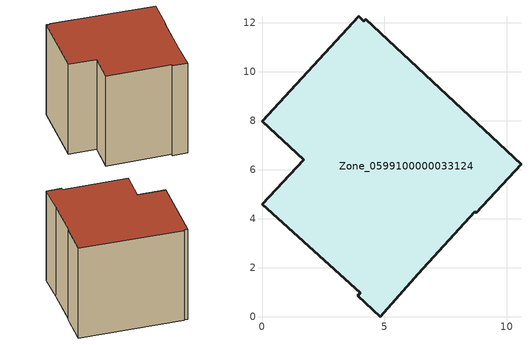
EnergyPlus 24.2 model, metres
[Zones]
Zone_0599100000033124
 floor ground (C_G): 4.83,0 3.9,0.86 4.02,0.98 0.02,4.58 1.7,6.4 0,7.97 3.95,12.26 4.16,12.07 4.23,12.14 10.57,6.23 8.74,4.24 8.69,4.29 6.39,1.76 z0
 wall outside (C_F): 3.9,0.86 4.83,0 6.39,1.76 8.69,4.29 8.74,4.24 10.57,6.23 4.23,12.14 4.16,12.07 3.95,12.26 0,7.97 1.7,6.4 0.02,4.58 4.02,0.98 3.9,0.86 z0:8.4
 roof outside (C_R): 4.16,12.07 3.95,12.26 0,7.97 1.7,6.4 0.02,4.58 4.02,0.98 3.9,0.86 4.83,0 6.39,1.76 8.69,4.29 8.74,4.24 10.57,6.23 4.23,12.14 z8.4
[BUILDING]
Pand.0599100000033124: North Axis=0; Terrain=City; Loads Convergence Tolerance Value=0.04; Temperature Convergence Tolerance Value=0.4; Solar Distribution=FullExterior; Maximum Number of Warmup Days=25; Minimum Number of Warmup Days=1
[Site:Location]
Rotterdam.The.Hague.AP_ZH_NLD Design_Conditions: Latitude=51.96; Longitude=4.45; Time Zone=1; Elevation=-4.5
[SITE:GROUNDTEMPERATURE:BUILDINGSURFACE]
18, 18, 18, 18, 18, 18, 18, 18, 18, 18, 18, 18
[MATERIAL] Thermal Absorptance=0.9; Solar Absorptance=0.7; Visible Absorptance=0.7
Name | Roughness | Thickness | Conductivity | Density | Specific Heat
G.TI.1975-1991 | MediumSmooth | 0.15 | 0.288461 | 540 | 1210
F.TI.1975-1991 | Rough | 0.3 | 0.230769 | 1920 | 840
R.TI.1975-1991 | MediumRough | 0.2 | 0.153846 | 1500 | 1000
[CONSTRUCTION]
C_G: G.TI.1975-1991
C_F: F.TI.1975-1991
C_R: R.TI.1975-1991
[ZONE]
Zone_0599100000033124: Type=1; Multiplier=1; Ceiling Height=Autocalculate; Volume=Autocalculate; Floor Area=autocalculate; Part of Total Floor Area=Yes
[ZONEINFILTRATION:DESIGNFLOWRATE]
Infil_Zone_0599100000033124: Zone or ZoneList or Space or SpaceList=Zone_0599100000033124; Schedule=AlwaysOn; Design Flow Rate Calculation Method=Flow/Area; Flow Rate per Floor Area=0.003; Constant Term Coefficient=1; Temperature Term Coefficient=0; Velocity Term Coefficient=0; Velocity Squared Term Coefficient=0
[HVACTEMPLATE:ZONE:IDEALLOADSAIRSYSTEM]
Zone_0599100000033124: Maximum Heating Supply Air Temperature=50; Minimum Cooling Supply Air Temperature=13; Maximum Heating Supply Air Humidity Ratio=0.0156; Minimum Cooling Supply Air Humidity Ratio=0.0077; Heating Limit=NoLimit; Cooling Limit=NoLimit; Dehumidification Control Type=ConstantSensibleHeatRatio; Cooling Sensible Heat Ratio=0.7; Dehumidification Setpoint=60; Humidification Control Type=None; Humidification Setpoint=30; Outdoor Air Method=None; Outdoor Air Flow Rate per Person=0.00944; Outdoor Air Flow Rate per Zone Floor Area=0; Outdoor Air Flow Rate per Zone=0; Demand Controlled Ventilation Type=None; Outdoor Air Economizer Type=NoEconomizer; Heat Recovery Type=None; Sensible Heat Recovery Effectiveness=0.7; Latent Heat Recovery Effectiveness=0.65
[ZONECONTROL:THERMOSTAT]
ThermostatControl_Zone_0599100000033124: Zone or ZoneList=Zone_0599100000033124; Control Type Schedule=DualSetpointControlType; Control 1=Thermostat_Zone_0599100000033124; Temperature Difference Between Cutout And Setpoint=0
[THERMOSTATSETPOINT:DUALSETPOINT]
Thermostat_Zone_0599100000033124: Heating Setpoint Temperature Schedule=HeatingSetpoint_Zone_0599100000033124; Cooling Setpoint Temperature Schedule=CoolingSetpoint_Zone_0599100000033124
[SCHEDULE:COMPACT]
HeatingSetpoint_Zone_0599100000033124: Through: 12/31, For: AllDays, Until: 24:00, 21
CoolingSetpoint_Zone_0599100000033124: Through: 12/31, For: AllDays, Until: 24:00, 24
DualSetpointControlType: Through: 12/31, For: AllDays, Until: 24:00, 4
AlwaysOn: Through: 12/31, For: AllDays, Until: 24:00, 1
